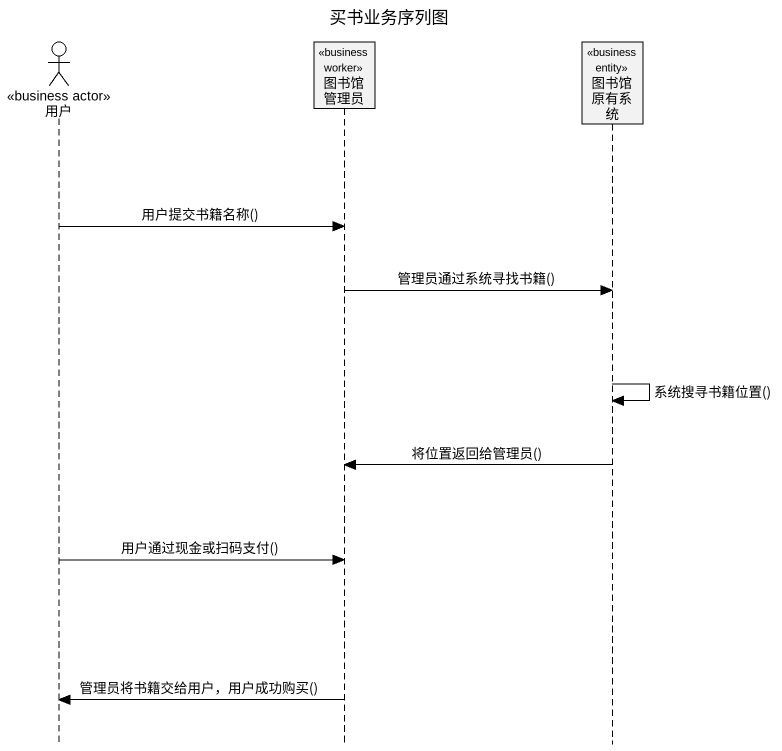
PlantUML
@startuml
title 买书业务序列图
hide footbox
actor 用户 <<business actor>>
participant 图书馆管理员 <<business worker>>
participant 图书馆原有系统 <<business entity>>

用户 -> 图书馆管理员 : 用户提交书籍名称()
图书馆管理员 -> 图书馆原有系统 : 管理员通过系统寻找书籍()
图书馆原有系统 -> 图书馆原有系统 : 系统搜寻书籍位置()
图书馆原有系统 -> 图书馆管理员 : 将位置返回给管理员()
用户 -> 图书馆管理员 : 用户通过现金或扫码支付()
图书馆管理员 -> 用户 : 管理员将书籍交给用户，用户成功购买()
@enduml
